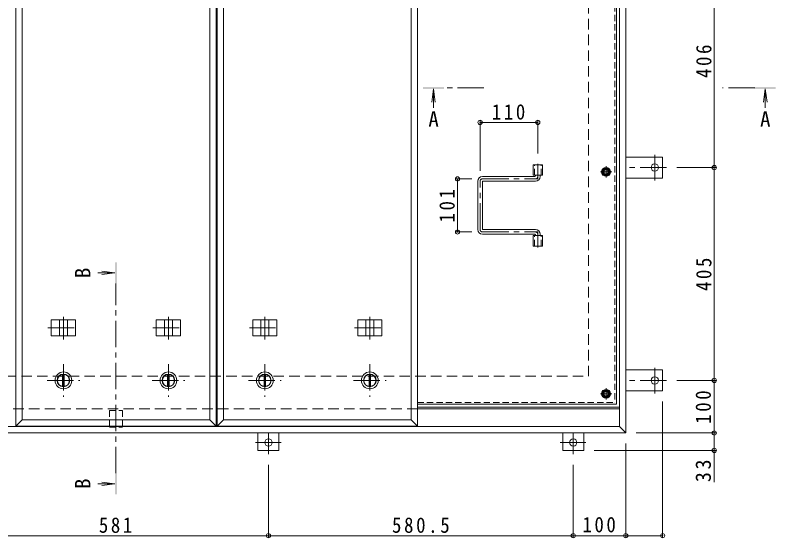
# Model space of a CAD drawing. Units: millimetres at full size, sheet at 1:10. Extents: x -2686 to 2781, y -1962 to 1908.
# Drawn here: x -1603 to -155, y -427 to 568 of the extents above; entities that cross this region are included whole.
import ezdxf
from ezdxf.enums import TextEntityAlignment as Align

# ---------------------------------------------------------------- set-up
doc = ezdxf.new("R2010")
doc.units = ezdxf.units.MM
doc.header["$LTSCALE"] = 10
doc.header["$PDMODE"] = 32
doc.header["$PDSIZE"] = 8
for name, pattern in [('CHAIN1', [8, 5, -1, 1, -1]), ('DASHED1', [1.8, 1.2, -0.6]), ('DASHED2', [3, 2, -1])]:
    doc.linetypes.add(name, pattern=pattern)
for name, color, linetype, lineweight in [('0-1_躯体', 2, 'DASHED2', 9), ('0-2_仕上', 4, 'Continuous', 9), ('0-3_建具', 4, 'Continuous', 9), ('0-5_寸法', 7, 'DASHED1', 9), ('0-6_ハッチ', 6, 'Continuous', 9), ('0-7', 5, 'Continuous', 5), ('0-A', 3, 'CHAIN1', 9), ('0-B', 2, 'Continuous', 9), ('0-C', 2, 'Continuous', 9), ('0-E', 3, 'Continuous', 9), ('0-F', 7, 'Continuous', 9)]:
    doc.layers.add(name, color=color, linetype=linetype, lineweight=lineweight)
doc.styles.add('ＭＳ ゴシック', font='')
doc.styles.get('ＭＳ ゴシック').set_extended_font_data('MS Gothic')

msp = doc.modelspace()

# ---------------------------------------------------------------- linework, layer by layer
at = {"layer": '0-1_躯体'}
for p, q in [((-511.35, -119.08), (-511.35, 1080.92)), ((-2311.35, -119.08), (-511.35, -119.08)), ((-836.97, -181.08), (-2370.35, -181.08))]:
    msp.add_line(p, q, dxfattribs=at)
at = {"layer": '0-1_躯体', "linetype": 'Continuous'}
msp.add_line((-452.35, -181.08), (-836.97, -181.08), dxfattribs=at)
at = {"layer": '0-2_仕上'}
for p, q in [((-1602.1, 1175.92), (-1602.1, -214.08)), ((-1220.6, 1175.92), (-1220.6, -214.08)), ((-1218.47, 1175.92), (-1218.47, -214.08)), ((-836.97, 1175.92), (-836.97, -214.08)), ((-1590.1, 1163.92), (-1590.1, -202.08)), ((-1232.6, 1163.92), (-1232.6, -202.08)), ((-1206.47, 1163.92), (-1206.47, -202.08)), ((-848.97, 1163.92), (-848.97, -202.08)), ((-806.37, 427.43), (-809.63, 402.65)), ((-806.37, 427.43), (-806.37, 391.83)), ((-806.37, 427.43), (-803.11, 402.65)), ((-174.65, 427.43), (-177.91, 402.65)), ((-174.65, 427.43), (-171.38, 402.65)), ((-174.65, 427.43), (-174.65, 391.83)), ((-1413.35, 77.46), (-1446.12, 77.46)), ((-1413.35, 77.46), (-1438.13, 80.73)), ((-1413.35, 77.46), (-1438.13, 74.2)), ((-1590.1, -202.08), (-1602.1, -214.08)), ((-1590.1, -202.08), (-1232.6, -202.08)), ((-1232.6, -202.08), (-1220.6, -214.08)), ((-1206.47, -202.08), (-1218.47, -214.08)), ((-1206.47, -202.08), (-848.97, -202.08)), ((-848.97, -202.08), (-836.97, -214.08)), ((-1602.1, -214.08), (-1220.6, -214.08)), ((-1218.47, -214.08), (-836.97, -214.08)), ((-1413.35, -323.71), (-1446.12, -323.71)), ((-1413.35, -323.71), (-1438.13, -320.45)), ((-1413.35, -323.71), (-1438.13, -326.97))]:
    msp.add_line(p, q, dxfattribs=at)
at = {"layer": '0-2_仕上', "linetype": 'CHAIN1'}
for p, q in [((-710.57, 429.43), (-786.37, 429.43)), ((-194.65, 429.43), (-256.32, 429.43)), ((-1411.35, -303.71), (-1411.35, 57.46))]:
    msp.add_line(p, q, dxfattribs=at)
at = {"layer": '0-2_仕上', "color": 3}
for p, q in [((-616.5, 263.42), (-616.5, 283.42)), ((-616.5, 283.42), (-599.2, 283.42)), ((-599.2, 263.42), (-599.2, 283.42)), ((-616.5, 263.42), (-599.2, 263.42)), ((-616.5, 128.42), (-616.5, 148.42)), ((-616.5, 148.42), (-599.2, 148.42)), ((-599.2, 128.42), (-599.2, 148.42)), ((-616.5, 128.42), (-599.2, 128.42))]:
    msp.add_line(p, q, dxfattribs=at)
at = {"layer": '0-2_仕上', "color": 3, "linetype": 'DASHED1'}
for p, q in [((-614.2, 263.42), (-614.2, 283.42)), ((-601.5, 263.42), (-601.5, 283.42)), ((-614.2, 128.42), (-614.2, 148.42)), ((-601.5, 128.42), (-601.5, 148.42))]:
    msp.add_line(p, q, dxfattribs=at)
at = {"layer": '0-2_仕上'}
for points in [[(-826.37, 427.43), (-826.37, 431.43), (-786.37, 427.43), (-786.37, 431.43)], [(-194.65, 427.43), (-194.65, 431.43), (-154.65, 427.43), (-154.65, 431.43)], [(-1409.35, 97.46), (-1413.35, 97.46), (-1409.35, 57.46), (-1413.35, 57.46)], [(-1413.35, -343.71), (-1409.35, -343.71), (-1413.35, -303.71), (-1409.35, -303.71)]]:
    msp.add_solid(points, dxfattribs=at)
at = {"layer": '0-3_建具', "color": 2}
for p, q in [((-440.35, -227.08), (-440.35, 1188.92)), ((-452.35, -215.08), (-452.35, 1176.92)), ((-452.35, -181.08), (-836.97, -181.08)), ((-452.35, -215.08), (-2370.35, -215.08)), ((-440.35, -227.08), (-452.35, -215.08)), ((-440.35, -227.08), (-2382.35, -227.08))]:
    msp.add_line(p, q, dxfattribs=at)
at = {"layer": '0-3_建具'}
for p, q in [((-1534.44, -12.08), (-1488.26, -12.08)), ((-1534.44, -42.08), (-1534.44, -12.08)), ((-1518.85, -42.08), (-1518.85, -12.08)), ((-1503.85, -42.08), (-1503.85, -12.08)), ((-1488.26, -42.08), (-1488.26, -12.08)), ((-1334.44, -12.08), (-1288.26, -12.08)), ((-1334.44, -42.08), (-1334.44, -12.08)), ((-1318.85, -42.08), (-1318.85, -12.08)), ((-1303.85, -42.08), (-1303.85, -12.08)), ((-1288.26, -42.08), (-1288.26, -12.08)), ((-1150.81, -12.08), (-1104.63, -12.08)), ((-1150.81, -42.08), (-1150.81, -12.08)), ((-1135.22, -42.08), (-1135.22, -12.08)), ((-1120.22, -42.08), (-1120.22, -12.08)), ((-1104.63, -42.08), (-1104.63, -12.08)), ((-950.81, -12.08), (-904.63, -12.08)), ((-950.81, -42.08), (-950.81, -12.08)), ((-935.22, -42.08), (-935.22, -12.08)), ((-920.22, -42.08), (-920.22, -12.08)), ((-904.63, -42.08), (-904.63, -12.08)), ((-1534.44, -42.08), (-1488.26, -42.08)), ((-1334.44, -42.08), (-1288.26, -42.08)), ((-1150.81, -42.08), (-1104.63, -42.08)), ((-950.81, -42.08), (-904.63, -42.08))]:
    msp.add_line(p, q, dxfattribs=at)
at = {"layer": '0-3_建具', "linetype": 'CHAIN1'}
for p, q in [((-1511.35, -49.19), (-1511.35, -5.96)), ((-1311.35, -49.19), (-1311.35, -5.96)), ((-1127.72, -49.19), (-1127.72, -5.96)), ((-927.72, -49.19), (-927.72, -5.96)), ((-1540.76, -27.08), (-1481.94, -27.08)), ((-1340.76, -27.08), (-1281.94, -27.08)), ((-1157.13, -27.08), (-1098.31, -27.08)), ((-957.13, -27.08), (-898.31, -27.08))]:
    msp.add_line(p, q, dxfattribs=at)
at = {"layer": '0-5_寸法'}
for p, q in [((-1423.65, -184.28), (-1423.65, -216.28)), ((-1423.65, -184.28), (-1399.05, -184.28)), ((-1399.05, -184.28), (-1399.05, -216.28)), ((-1423.65, -216.28), (-1399.05, -216.28))]:
    msp.add_line(p, q, dxfattribs=at)
at = {"layer": '0-5_寸法', "linetype": 'Continuous'}
msp.add_line((-271.83, -260.28), (-271.83, -320.62), dxfattribs=at)
at = {"layer": '0-6_ハッチ', "linetype": 'CHAIN1'}
for p, q in [((-607.85, 284.8), (-607.85, 256.42)), ((-717.85, 159.93), (-717.85, 251.91)), ((-713.34, 256.42), (-607.85, 256.42)), ((-713.34, 155.42), (-607.85, 155.42)), ((-607.85, 125.54), (-607.85, 155.42))]:
    msp.add_line(p, q, dxfattribs=at)
at = {"layer": '0-6_ハッチ'}
for p, q in [((-613.35, 260.92), (-713.35, 260.92)), ((-612.35, 261.92), (-612.35, 263.42)), ((-603.35, 260.92), (-603.35, 263.42)), ((-722.35, 159.92), (-722.35, 251.92)), ((-713.35, 160.92), (-713.35, 250.92)), ((-712.35, 251.92), (-612.35, 251.92)), ((-712.35, 159.92), (-612.35, 159.92)), ((-613.35, 150.92), (-713.35, 150.92)), ((-612.35, 149.92), (-612.35, 148.42)), ((-603.35, 150.92), (-603.35, 148.42)), ((-836.97, -178.08), (-452.35, -178.08)), ((-836.97, -181.08), (-452.35, -181.08))]:
    msp.add_line(p, q, dxfattribs=at)
for centre, radius, start, end in [((-713.35, 251.92), 9, 90, 180), ((-613.35, 261.92), 1, 270, 0), ((-612.35, 260.92), 9, 270, 0), ((-712.35, 250.92), 1, 90, 180), ((-713.35, 159.92), 9, 180, 270), ((-712.35, 160.92), 1, 180, 270), ((-612.35, 150.92), 9, 0, 90), ((-613.35, 149.92), 1, 0, 90)]:
    msp.add_arc(centre, radius, start, end, dxfattribs=at)
at = {"layer": '0-6_ハッチ', "linetype": 'CHAIN1'}
for centre, radius, start, end in [((-612.35, 260.92), 4.5, 270.29569, 0), ((-713.34, 251.91), 4.51, 90, 180), ((-713.34, 159.93), 4.51, 180, 270), ((-612.35, 150.92), 4.5, 0, 89.70431)]:
    msp.add_arc(centre, radius, start, end, dxfattribs=at)
at = {"layer": '0-7'}
for centre, radius in [((-477.85, 269.75), 5), ((-477.85, 269.75), 4.19), ((-477.85, -152.58), 5), ((-477.85, -152.58), 4.19)]:
    msp.add_circle(centre, radius, dxfattribs=at)
at = {"layer": '0-A', "linetype": 'DASHED1'}
for p in [(-461.05, 604.68), (-836.97, -169.38)]:
    msp.add_line(p, (-461.05, -169.38), dxfattribs=at)
at = {"layer": '0-A', "linetype": 'Continuous'}
for q in [(-457.85, 603.44), (-836.97, -172.58)]:
    msp.add_line((-457.85, -172.58), q, dxfattribs=at)
at = {"layer": '0-A'}
for p, q in [((-477.85, 259.07), (-477.85, 280.43)), ((-467.17, 269.75), (-488.53, 269.75)), ((-477.85, -163.26), (-477.85, -141.9)), ((-467.17, -152.58), (-488.53, -152.58))]:
    msp.add_line(p, q, dxfattribs=at)
at = {"layer": '0-B'}
for p, q in [((-485.35, 269.75), (-481.6, 276.25)), ((-481.6, 276.25), (-474.1, 276.25)), ((-470.35, 269.75), (-474.1, 276.25)), ((-470.35, 269.75), (-474.1, 263.25)), ((-485.35, -152.58), (-481.6, -146.08)), ((-485.35, -152.58), (-481.6, -159.08)), ((-481.6, -146.08), (-474.1, -146.08)), ((-481.6, -159.08), (-474.1, -159.08)), ((-470.35, -152.58), (-474.1, -146.08)), ((-470.35, -152.58), (-474.1, -159.08))]:
    msp.add_line(p, q, dxfattribs=at)
msp.add_lwpolyline([(-485.35, 269.75), (-481.6, 263.25), (-474.1, 263.25)], dxfattribs=at)
for centre, radius in [((-477.85, 269.75), 8.5), ((-477.85, 269.75), 6.5), ((-477.85, -152.58), 8.5), ((-477.85, -152.58), 6.5)]:
    msp.add_circle(centre, radius, dxfattribs=at)
at = {"layer": '0-C', "linetype": 'CHAIN1'}
for p, q in [((-1511.35, -96.08), (-1511.35, -158.08)), ((-1311.35, -96.08), (-1311.35, -158.08)), ((-1127.72, -96.08), (-1127.72, -158.08)), ((-927.72, -96.08), (-927.72, -158.08)), ((-1542.35, -127.08), (-1480.35, -127.08)), ((-1342.35, -127.08), (-1280.35, -127.08)), ((-1158.72, -127.08), (-1096.72, -127.08)), ((-958.72, -127.08), (-896.72, -127.08))]:
    msp.add_line(p, q, dxfattribs=at)
at = {"layer": '0-C'}
for p, q in [((-1512.85, -138.48), (-1512.85, -115.67)), ((-1509.85, -138.48), (-1509.85, -115.67)), ((-1312.85, -138.48), (-1312.85, -115.67)), ((-1309.85, -138.48), (-1309.85, -115.67)), ((-1129.22, -138.48), (-1129.22, -115.67)), ((-1126.22, -138.48), (-1126.22, -115.67)), ((-929.22, -138.48), (-929.22, -115.67)), ((-926.22, -138.48), (-926.22, -115.67))]:
    msp.add_line(p, q, dxfattribs=at)
for centre, radius in [((-1511.35, -127.08), 16), ((-1511.35, -127.08), 12), ((-1511.35, -127.08), 11.5), ((-1311.35, -127.08), 16), ((-1311.35, -127.08), 12), ((-1311.35, -127.08), 11.5), ((-1127.72, -127.08), 16), ((-1127.72, -127.08), 12), ((-1127.72, -127.08), 11.5), ((-927.72, -127.08), 16), ((-927.72, -127.08), 12), ((-927.72, -127.08), 11.5)]:
    msp.add_circle(centre, radius, dxfattribs=at)
at = {"layer": '0-E'}
for p, q in [((-440.35, 297.92), (-370.15, 297.92)), ((-370.15, 257.92), (-370.15, 297.92)), ((-440.35, 257.92), (-370.15, 257.92)), ((-440.35, -107.08), (-370.15, -107.08)), ((-370.15, -147.08), (-370.15, -107.08)), ((-440.35, -147.08), (-370.15, -147.08)), ((-1140.85, -227.08), (-1140.85, -260.28)), ((-1100.85, -227.08), (-1100.85, -260.28)), ((-560.35, -227.08), (-560.35, -260.28)), ((-520.35, -227.08), (-520.35, -260.28)), ((-1140.85, -260.28), (-1100.85, -260.28)), ((-560.35, -260.28), (-520.35, -260.28))]:
    msp.add_line(p, q, dxfattribs=at)
at = {"layer": '0-E', "linetype": 'CHAIN1'}
for p, q in [((-385.15, 253.08), (-385.15, 301.97)), ((-362.99, 277.92), (-440.35, 277.92)), ((-385.15, -151.92), (-385.15, -103.03)), ((-362.99, -127.08), (-440.35, -127.08)), ((-1120.85, -267.43), (-1120.85, -227.28)), ((-540.35, -267.43), (-540.35, -227.28)), ((-1145.69, -245.28), (-1096.8, -245.28)), ((-565.19, -245.28), (-516.3, -245.28))]:
    msp.add_line(p, q, dxfattribs=at)
at = {"layer": '0-E'}
for centre in [(-385.15, 277.92), (-385.15, -127.08), (-1120.85, -245.28), (-540.35, -245.28)]:
    msp.add_circle(centre, 7, dxfattribs=at)
at = {"layer": '0-F'}
for p, q in [((-271.83, 277.92), (-271.83, 683.92)), ((-717.85, 366.85), (-717.85, 271.91)), ((-717.85, 363.85), (-607.85, 363.85)), ((-607.85, 366.85), (-607.85, 304.8)), ((-268.83, 277.92), (-342.99, 277.92)), ((-271.83, -127.08), (-271.83, 277.92)), ((-763.81, 256.42), (-733.34, 256.42)), ((-760.81, 256.42), (-760.81, 155.42)), ((-763.81, 155.42), (-733.34, 155.42)), ((-268.83, -127.08), (-342.99, -127.08)), ((-271.83, -127.08), (-271.83, -227.08)), ((-370.15, -425.53), (-370.15, -167.08)), ((-268.83, -227.08), (-420.35, -227.08)), ((-271.83, -227.08), (-271.83, -260.28)), ((-268.83, -260.28), (-500.35, -260.28)), ((-440.35, -425.53), (-440.35, -247.08)), ((-1120.85, -425.53), (-1120.85, -287.43)), ((-540.35, -425.53), (-540.35, -287.43)), ((-1701.85, -422.53), (-1120.85, -422.53)), ((-1120.85, -422.53), (-540.35, -422.53)), ((-540.35, -422.53), (-440.35, -422.53)), ((-440.35, -422.53), (-370.15, -422.53))]:
    msp.add_line(p, q, dxfattribs=at)
for p in [(-717.85, 363.85), (-607.85, 363.85), (-271.83, 277.92), (-760.81, 256.42), (-760.81, 155.42), (-271.83, -127.08), (-271.83, -227.08), (-271.83, -260.28), (-1120.85, -422.53), (-540.35, -422.53), (-440.35, -422.53), (-370.15, -422.53)]:
    msp.add_point(p, dxfattribs=at)

# ---------------------------------------------------------------- texts
at = {"layer": '0-5_寸法', "color": 2, "style": 'ＭＳ ゴシック'}
for p in [(-816.37, 346.73), (-184.65, 346.73)]:
    msp.add_text('A', height=29.33, dxfattribs=at).set_placement(p, align=Align.BOTTOM_LEFT)
for p in [(-1451.21, 67.46), (-1451.21, -333.71)]:
    msp.add_text('B', height=29.33, rotation=90, dxfattribs=at).set_placement(p, align=Align.BOTTOM_LEFT)
at = {"layer": '0-F', "color": 2, "char_height": 29.33, "attachment_point": 7, "rotation": 90, "style": 'ＭＳ ゴシック'}
for s, insert in [('\\T1.27;\\W0.9;406', (-276.83, 448.42)), ('\\T1.27;\\W0.9;101', (-765.81, 173.42)), ('\\T1.27;\\W0.9;405', (-276.83, 42.92)), ('\\T1.27;\\W0.9;100', (-277.83, -209.58)), ('\\T1.27;\\W0.95;33', (-277.83, -320.62))]:
    msp.add_mtext(s, dxfattribs=dict(at, insert=insert))
at = {"layer": '0-F', "color": 2, "char_height": 29.33, "attachment_point": 7, "style": 'ＭＳ ゴシック'}
for s, insert in [('\\T1.27;\\W0.9;110', (-695.35, 368.85)), ('\\T1.27;\\W0.9;581', (-1443.85, -417.53)), ('\\T1.28;\\W0.9;580.5', (-885.6, -417.53)), ('\\T1.27;\\W0.9;100', (-522.85, -416.53))]:
    msp.add_mtext(s, dxfattribs=dict(at, insert=insert))

doc.saveas('drawing.dxf')
